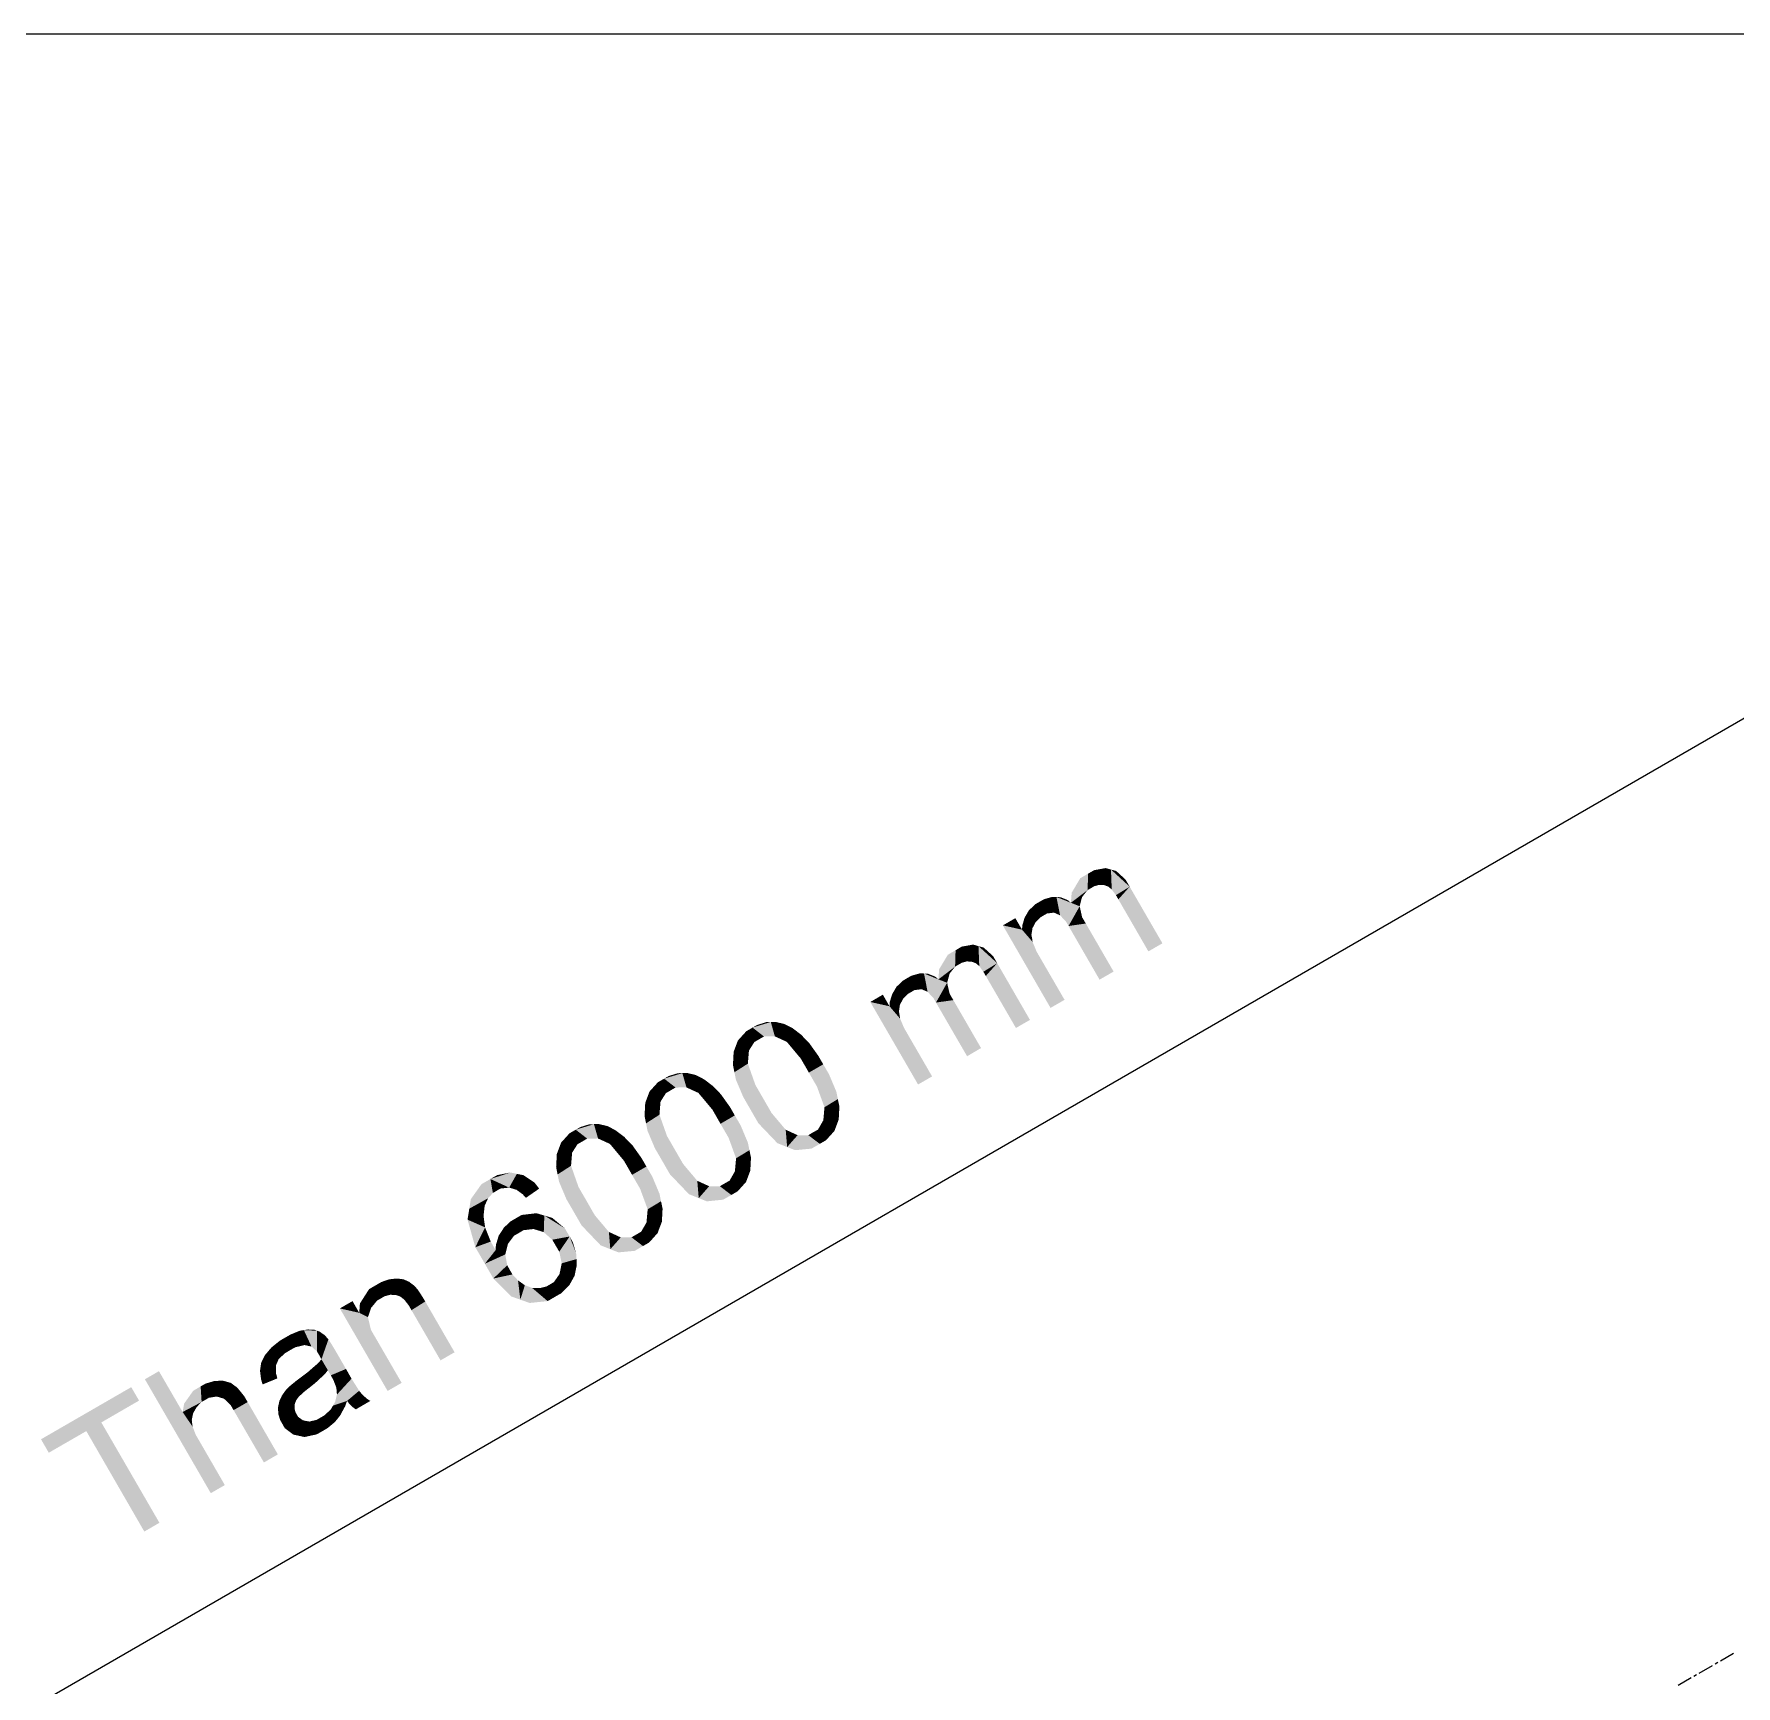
# Model space of a CAD drawing. Header units: millimetres. Extents: x 2 to 579, y 1 to 405.
# Drawn here: x 172.63 to 190.09, y 136.25 to 153.2 of the extents above; entities that cross this region are included whole.
import ezdxf

# ---------------------------------------------------------------- set-up
doc = ezdxf.new("R2010")
doc.units = ezdxf.units.MM
doc.linetypes.add('XKITLINE00', pattern=[0])
doc.layers.add('LinkedObject', color=7, linetype='Continuous', lineweight=0)

# ---------------------------------------------------------------- blocks, each defined once
blk = doc.blocks.new('*A4')
at = {"layer": 'LinkedObject'}
for points in [[(183.445, 144.587), (183.268, 144.288), (183.364, 144.54)], [(183.439, 144.418), (183.268, 144.288), (183.445, 144.587)], [(183.439, 144.418), (183.445, 144.587), (183.484, 144.444)], [(183.508, 144.623), (183.558, 144.472), (183.445, 144.587)], [(183.445, 144.587), (183.558, 144.472), (183.508, 144.458)], [(183.484, 144.444), (183.445, 144.587), (183.508, 144.458)], [(183.679, 144.629), (183.508, 144.623), (183.625, 144.644)], [(183.608, 144.47), (183.508, 144.623), (183.679, 144.629)], [(183.558, 144.472), (183.508, 144.623), (183.583, 144.471)], [(183.583, 144.471), (183.508, 144.623), (183.608, 144.47)], [(183.679, 144.629), (183.651, 144.454), (183.608, 144.47)], [(183.651, 144.454), (183.679, 144.629), (183.669, 144.439)], [(183.669, 144.439), (183.679, 144.629), (183.687, 144.424)], [(183.829, 144.526), (183.679, 144.629), (183.733, 144.614)], [(183.871, 144.453), (183.679, 144.629), (183.829, 144.526)], [(183.73, 144.366), (183.679, 144.629), (183.871, 144.453)], [(183.687, 144.424), (183.679, 144.629), (183.73, 144.366)], [(183.364, 144.54), (183.268, 144.288), (183.276, 144.391)], [(183.382, 144.346), (183.268, 144.288), (183.439, 144.418)], [(183.871, 144.453), (183.755, 144.323), (183.73, 144.366)], [(183.755, 144.323), (183.871, 144.453), (184.063, 143.789)], [(184.063, 143.789), (183.871, 144.453), (184.207, 143.872)], [(182.902, 144.273), (182.953, 144.137), (182.837, 144.21)], [(183.023, 144.178), (182.902, 144.273), (182.944, 144.297)], [(182.953, 144.137), (182.902, 144.273), (182.983, 144.155)], [(182.983, 144.155), (182.902, 144.273), (183.023, 144.178)], [(182.991, 144.324), (183.094, 144.187), (182.944, 144.297)], [(182.944, 144.297), (183.094, 144.187), (183.023, 144.178)], [(183.079, 144.349), (183.094, 144.187), (182.991, 144.324)], [(183.12, 144.347), (183.094, 144.187), (183.079, 144.349)], [(183.12, 144.347), (183.126, 144.173), (183.094, 144.187)], [(183.126, 144.173), (183.12, 144.347), (183.157, 144.159)], [(183.236, 144.315), (183.12, 144.347), (183.162, 144.345)], [(183.268, 144.288), (183.12, 144.347), (183.236, 144.315)], [(183.216, 144.098), (183.12, 144.347), (183.268, 144.288)], [(183.157, 144.159), (183.12, 144.347), (183.216, 144.098)], [(183.216, 144.098), (183.268, 144.288), (183.244, 144.05)], [(183.358, 144.252), (183.244, 144.05), (183.268, 144.288)], [(183.383, 144.14), (183.244, 144.05), (183.358, 144.252)], [(183.37, 144.299), (183.268, 144.288), (183.382, 144.346)], [(183.268, 144.288), (183.37, 144.299), (183.358, 144.252)], [(182.767, 144.012), (182.57, 144.056), (182.698, 144.13)], [(182.57, 144.056), (182.767, 144.012), (183.059, 143.209)], [(182.874, 144.028), (182.767, 144.012), (182.769, 144.054)], [(182.815, 144.173), (182.769, 144.054), (182.793, 144.135)], [(182.906, 144.089), (182.769, 144.054), (182.815, 144.173)], [(182.89, 144.058), (182.769, 144.054), (182.906, 144.089)], [(182.874, 144.028), (182.769, 144.054), (182.89, 144.058)], [(182.837, 144.21), (182.953, 144.137), (182.815, 144.173)], [(182.815, 144.173), (182.953, 144.137), (182.906, 144.089)], [(183.421, 144.075), (183.244, 144.05), (183.383, 144.14)], [(183.244, 144.05), (183.421, 144.075), (183.562, 143.499)], [(183.562, 143.499), (183.421, 144.075), (183.706, 143.582)], [(182.863, 143.959), (182.767, 144.012), (182.874, 144.028)], [(182.915, 143.789), (183.203, 143.292), (182.767, 144.012)], [(182.915, 143.789), (182.767, 144.012), (182.876, 143.885)], [(182.876, 143.885), (182.767, 144.012), (182.87, 143.922)], [(182.87, 143.922), (182.767, 144.012), (182.863, 143.959)], [(183.059, 143.209), (182.767, 144.012), (183.203, 143.292)], [(182.085, 143.801), (181.909, 143.502), (182.005, 143.754)], [(182.08, 143.633), (181.909, 143.502), (182.085, 143.801)], [(182.005, 143.754), (181.909, 143.502), (181.916, 143.605)], [(182.08, 143.633), (182.085, 143.801), (182.124, 143.658)], [(182.148, 143.838), (182.199, 143.686), (182.085, 143.801)], [(182.085, 143.801), (182.199, 143.686), (182.149, 143.673)], [(182.124, 143.658), (182.085, 143.801), (182.149, 143.673)], [(182.32, 143.843), (182.148, 143.838), (182.266, 143.859)], [(182.249, 143.684), (182.148, 143.838), (182.32, 143.843)], [(182.199, 143.686), (182.148, 143.838), (182.224, 143.685)], [(182.224, 143.685), (182.148, 143.838), (182.249, 143.684)], [(182.32, 143.843), (182.292, 143.668), (182.249, 143.684)], [(182.292, 143.668), (182.32, 143.843), (182.31, 143.653)], [(182.31, 143.653), (182.32, 143.843), (182.328, 143.638)], [(182.47, 143.74), (182.32, 143.843), (182.374, 143.828)], [(182.512, 143.668), (182.32, 143.843), (182.47, 143.74)], [(182.37, 143.58), (182.32, 143.843), (182.512, 143.668)], [(182.328, 143.638), (182.32, 143.843), (182.37, 143.58)], [(181.631, 143.539), (181.735, 143.401), (181.584, 143.512)], [(181.72, 143.564), (181.735, 143.401), (181.631, 143.539)], [(181.761, 143.562), (181.735, 143.401), (181.72, 143.564)], [(181.761, 143.562), (181.766, 143.388), (181.735, 143.401)], [(181.766, 143.388), (181.761, 143.562), (181.798, 143.374)], [(181.876, 143.53), (181.761, 143.562), (181.802, 143.56)], [(181.909, 143.502), (181.761, 143.562), (181.876, 143.53)], [(181.857, 143.312), (181.761, 143.562), (181.909, 143.502)], [(181.798, 143.374), (181.761, 143.562), (181.857, 143.312)], [(182.023, 143.56), (181.909, 143.502), (182.08, 143.633)], [(182.011, 143.513), (181.909, 143.502), (182.023, 143.56)], [(182.512, 143.668), (182.395, 143.537), (182.37, 143.58)], [(182.395, 143.537), (182.512, 143.668), (182.704, 143.003)], [(182.704, 143.003), (182.512, 143.668), (182.848, 143.086)], [(181.456, 143.387), (181.409, 143.268), (181.434, 143.349)], [(181.547, 143.303), (181.409, 143.268), (181.456, 143.387)], [(181.478, 143.425), (181.594, 143.352), (181.456, 143.387)], [(181.456, 143.387), (181.594, 143.352), (181.547, 143.303)], [(181.542, 143.487), (181.594, 143.352), (181.478, 143.425)], [(181.664, 143.392), (181.542, 143.487), (181.584, 143.512)], [(181.594, 143.352), (181.542, 143.487), (181.624, 143.369)], [(181.624, 143.369), (181.542, 143.487), (181.664, 143.392)], [(181.584, 143.512), (181.735, 143.401), (181.664, 143.392)], [(181.857, 143.312), (181.909, 143.502), (181.884, 143.264)], [(181.998, 143.467), (181.884, 143.264), (181.909, 143.502)], [(182.024, 143.354), (181.884, 143.264), (181.998, 143.467)], [(182.062, 143.289), (181.884, 143.264), (182.024, 143.354)], [(181.909, 143.502), (182.011, 143.513), (181.998, 143.467)], [(181.407, 143.226), (181.21, 143.27), (181.339, 143.345)], [(181.21, 143.27), (181.407, 143.226), (181.7, 142.423)], [(181.514, 143.242), (181.407, 143.226), (181.409, 143.268)], [(181.504, 143.174), (181.407, 143.226), (181.514, 143.242)], [(181.556, 143.004), (181.844, 142.506), (181.407, 143.226)], [(181.556, 143.004), (181.407, 143.226), (181.516, 143.099)], [(181.516, 143.099), (181.407, 143.226), (181.51, 143.136)], [(181.51, 143.136), (181.407, 143.226), (181.504, 143.174)], [(181.7, 142.423), (181.407, 143.226), (181.844, 142.506)], [(181.531, 143.273), (181.409, 143.268), (181.547, 143.303)], [(181.514, 143.242), (181.409, 143.268), (181.531, 143.273)], [(181.884, 143.264), (182.062, 143.289), (182.203, 142.713)], [(182.203, 142.713), (182.062, 143.289), (182.346, 142.797)], [(180.002, 143.007), (180.02, 142.858), (179.938, 142.97)], [(180.189, 143.065), (180.002, 143.007), (180.142, 143.063)], [(180.231, 142.917), (180.002, 143.007), (180.189, 143.065)], [(180.142, 143.063), (180.002, 143.007), (180.049, 143.034)], [(180.002, 143.007), (180.119, 142.916), (180.069, 142.887)], [(180.119, 142.916), (180.002, 143.007), (180.231, 142.917)], [(180.02, 142.858), (180.002, 143.007), (180.069, 142.887)], [(180.235, 143.066), (180.292, 142.889), (180.189, 143.065)], [(180.189, 143.065), (180.292, 142.889), (180.231, 142.917)], [(180.325, 143.045), (180.292, 142.889), (180.235, 143.066)], [(180.369, 143.023), (180.292, 142.889), (180.325, 143.045)], [(180.369, 143.023), (180.353, 142.861), (180.292, 142.889)], [(180.413, 143.001), (180.353, 142.861), (180.369, 143.023)], [(180.499, 142.935), (180.353, 142.861), (180.413, 143.001)], [(179.852, 142.875), (180.02, 142.858), (179.83, 142.817)], [(179.83, 142.817), (180.02, 142.858), (179.965, 142.771)], [(179.938, 142.97), (180.02, 142.858), (179.852, 142.875)], [(180.542, 142.891), (180.353, 142.861), (180.499, 142.935)], [(180.542, 142.891), (180.497, 142.689), (180.353, 142.861)], [(180.584, 142.847), (180.497, 142.689), (180.542, 142.891)], [(180.677, 142.717), (180.497, 142.689), (180.584, 142.847)], [(179.808, 142.758), (179.96, 142.712), (179.801, 142.624)], [(179.801, 142.624), (179.96, 142.712), (179.816, 142.549)], [(179.965, 142.771), (179.808, 142.758), (179.83, 142.817)], [(179.96, 142.712), (179.808, 142.758), (179.965, 142.771)], [(179.816, 142.549), (179.96, 142.712), (179.954, 142.637)], [(180.677, 142.717), (180.58, 142.545), (180.497, 142.689)], [(180.727, 142.63), (180.58, 142.545), (180.677, 142.717)], [(179.095, 142.483), (179.113, 142.334), (179.031, 142.446)], [(179.282, 142.54), (179.095, 142.483), (179.235, 142.539)], [(179.324, 142.393), (179.095, 142.483), (179.282, 142.54)], [(179.235, 142.539), (179.095, 142.483), (179.142, 142.51)], [(179.095, 142.483), (179.212, 142.392), (179.162, 142.363)], [(179.212, 142.392), (179.095, 142.483), (179.324, 142.393)], [(179.113, 142.334), (179.095, 142.483), (179.162, 142.363)], [(179.328, 142.542), (179.385, 142.365), (179.282, 142.54)], [(179.282, 142.54), (179.385, 142.365), (179.324, 142.393)], [(179.418, 142.521), (179.385, 142.365), (179.328, 142.542)], [(179.462, 142.499), (179.385, 142.365), (179.418, 142.521)], [(179.462, 142.499), (179.446, 142.337), (179.385, 142.365)], [(179.505, 142.476), (179.446, 142.337), (179.462, 142.499)], [(179.954, 142.637), (179.907, 142.294), (179.816, 142.549)], [(179.816, 142.549), (179.907, 142.294), (179.831, 142.473)], [(180.031, 142.419), (179.907, 142.294), (179.954, 142.637)], [(180.727, 142.63), (180.663, 142.401), (180.58, 142.545)], [(180.787, 142.527), (180.663, 142.401), (180.727, 142.63)], [(180.663, 142.401), (180.787, 142.527), (180.74, 142.19)], [(180.74, 142.19), (180.787, 142.527), (180.877, 142.273)], [(180.877, 142.273), (180.787, 142.527), (180.862, 142.349)], [(178.945, 142.351), (179.113, 142.334), (178.923, 142.292)], [(178.923, 142.292), (179.113, 142.334), (179.058, 142.247)], [(179.031, 142.446), (179.113, 142.334), (178.945, 142.351)], [(179.592, 142.41), (179.446, 142.337), (179.505, 142.476)], [(179.635, 142.367), (179.446, 142.337), (179.592, 142.41)], [(179.635, 142.367), (179.59, 142.165), (179.446, 142.337)], [(179.677, 142.323), (179.59, 142.165), (179.635, 142.367)], [(179.77, 142.193), (179.59, 142.165), (179.677, 142.323)], [(179.907, 142.294), (180.031, 142.419), (179.967, 142.19)], [(179.967, 142.19), (180.031, 142.419), (180.114, 142.275)], [(178.901, 142.234), (179.053, 142.188), (178.894, 142.1)], [(178.894, 142.1), (179.053, 142.188), (178.909, 142.024)], [(179.058, 142.247), (178.901, 142.234), (178.923, 142.292)], [(179.053, 142.188), (178.901, 142.234), (179.058, 142.247)], [(178.909, 142.024), (179.053, 142.188), (179.047, 142.113)], [(179.77, 142.193), (179.673, 142.02), (179.59, 142.165)], [(179.82, 142.106), (179.673, 142.02), (179.77, 142.193)], [(180.114, 142.275), (180.062, 142.025), (179.967, 142.19)], [(180.197, 142.131), (180.062, 142.025), (180.114, 142.275)], [(180.197, 142.131), (180.357, 141.781), (180.062, 142.025)], [(180.342, 141.959), (180.357, 141.781), (180.197, 142.131)], [(180.877, 142.273), (180.734, 142.123), (180.74, 142.19)], [(180.893, 142.198), (180.734, 142.123), (180.877, 142.273)], [(180.886, 142.064), (180.734, 142.123), (180.893, 142.198)], [(178.188, 141.959), (178.206, 141.81), (178.124, 141.922)], [(178.375, 142.016), (178.188, 141.959), (178.328, 142.015)], [(178.417, 141.869), (178.188, 141.959), (178.375, 142.016)], [(178.328, 142.015), (178.188, 141.959), (178.235, 141.986)], [(178.188, 141.959), (178.305, 141.868), (178.255, 141.838)], [(178.305, 141.868), (178.188, 141.959), (178.417, 141.869)], [(178.206, 141.81), (178.188, 141.959), (178.255, 141.838)], [(178.421, 142.018), (178.478, 141.841), (178.375, 142.016)], [(178.375, 142.016), (178.478, 141.841), (178.417, 141.869)], [(178.511, 141.997), (178.478, 141.841), (178.421, 142.018)], [(178.555, 141.975), (178.478, 141.841), (178.511, 141.997)], [(178.555, 141.975), (178.539, 141.813), (178.478, 141.841)], [(178.598, 141.952), (178.539, 141.813), (178.555, 141.975)], [(179.047, 142.113), (179, 141.769), (178.909, 142.024)], [(178.909, 142.024), (179, 141.769), (178.924, 141.949)], [(179.124, 141.895), (179, 141.769), (179.047, 142.113)], [(179.82, 142.106), (179.756, 141.877), (179.673, 142.02)], [(179.88, 142.003), (179.756, 141.877), (179.82, 142.106)], [(179.756, 141.877), (179.88, 142.003), (179.833, 141.666)], [(179.833, 141.666), (179.88, 142.003), (179.97, 141.749)], [(179.97, 141.749), (179.88, 142.003), (179.955, 141.824)], [(180.062, 142.025), (180.357, 141.781), (180.257, 141.821)], [(180.357, 141.781), (180.342, 141.959), (180.403, 141.931)], [(180.673, 141.96), (180.692, 141.814), (180.623, 141.932)], [(180.864, 142.005), (180.673, 141.96), (180.728, 142.056)], [(180.842, 141.946), (180.673, 141.96), (180.864, 142.005)], [(180.756, 141.851), (180.673, 141.96), (180.842, 141.946)], [(180.692, 141.814), (180.673, 141.96), (180.756, 141.851)], [(180.734, 142.123), (180.886, 142.064), (180.728, 142.056)], [(180.728, 142.056), (180.886, 142.064), (180.864, 142.005)], [(178.038, 141.827), (178.206, 141.81), (178.016, 141.768)], [(178.016, 141.768), (178.206, 141.81), (178.151, 141.723)], [(178.124, 141.922), (178.206, 141.81), (178.038, 141.827)], [(178.685, 141.886), (178.539, 141.813), (178.598, 141.952)], [(178.728, 141.842), (178.539, 141.813), (178.685, 141.886)], [(178.728, 141.842), (178.683, 141.64), (178.539, 141.813)], [(178.77, 141.799), (178.683, 141.64), (178.728, 141.842)], [(178.863, 141.668), (178.683, 141.64), (178.77, 141.799)], [(179, 141.769), (179.124, 141.895), (179.06, 141.666)], [(179.06, 141.666), (179.124, 141.895), (179.207, 141.751)], [(180.464, 141.903), (180.357, 141.781), (180.403, 141.931)], [(180.464, 141.903), (180.692, 141.814), (180.357, 141.781)], [(180.357, 141.781), (180.692, 141.814), (180.44, 141.749)], [(180.44, 141.749), (180.692, 141.814), (180.607, 141.765)], [(180.574, 141.903), (180.692, 141.814), (180.464, 141.903)], [(180.692, 141.814), (180.574, 141.903), (180.623, 141.932)], [(177.994, 141.71), (178.146, 141.664), (177.987, 141.576)], [(177.987, 141.576), (178.146, 141.664), (178.002, 141.5)], [(178.151, 141.723), (177.994, 141.71), (178.016, 141.768)], [(178.146, 141.664), (177.994, 141.71), (178.151, 141.723)], [(178.002, 141.5), (178.146, 141.664), (178.14, 141.589)], [(178.863, 141.668), (178.766, 141.496), (178.683, 141.64)], [(178.913, 141.581), (178.766, 141.496), (178.863, 141.668)], [(179.207, 141.751), (179.155, 141.501), (179.06, 141.666)], [(179.29, 141.607), (179.155, 141.501), (179.207, 141.751)], [(179.29, 141.607), (179.45, 141.257), (179.155, 141.501)], [(179.435, 141.435), (179.45, 141.257), (179.29, 141.607)], [(179.97, 141.749), (179.827, 141.599), (179.833, 141.666)], [(179.986, 141.673), (179.827, 141.599), (179.97, 141.749)], [(179.979, 141.539), (179.827, 141.599), (179.986, 141.673)], [(177.313, 141.453), (177.096, 141.149), (177.221, 141.4)], [(177.338, 141.31), (177.096, 141.149), (177.313, 141.453)], [(177.518, 141.52), (177.313, 141.453), (177.382, 141.493)], [(177.584, 141.506), (177.313, 141.453), (177.518, 141.52)], [(177.505, 141.365), (177.313, 141.453), (177.584, 141.506)], [(177.313, 141.453), (177.415, 141.355), (177.373, 141.33)], [(177.415, 141.355), (177.313, 141.453), (177.505, 141.365)], [(177.338, 141.31), (177.313, 141.453), (177.373, 141.33)], [(177.505, 141.365), (177.584, 141.506), (177.552, 141.351)], [(177.584, 141.506), (177.581, 141.342), (177.552, 141.351)], [(177.581, 141.342), (177.584, 141.506), (177.643, 141.297)], [(177.765, 141.417), (177.584, 141.506), (177.65, 141.493)], [(177.643, 141.297), (177.584, 141.506), (177.765, 141.417)], [(178.14, 141.589), (178.093, 141.245), (178.002, 141.5)], [(178.002, 141.5), (178.093, 141.245), (178.017, 141.425)], [(178.217, 141.37), (178.093, 141.245), (178.14, 141.589)], [(178.913, 141.581), (178.849, 141.352), (178.766, 141.496)], [(178.973, 141.479), (178.849, 141.352), (178.913, 141.581)], [(178.849, 141.352), (178.973, 141.479), (178.926, 141.142)], [(178.926, 141.142), (178.973, 141.479), (179.063, 141.225)], [(179.063, 141.225), (178.973, 141.479), (179.048, 141.3)], [(179.155, 141.501), (179.45, 141.257), (179.35, 141.297)], [(179.45, 141.257), (179.435, 141.435), (179.496, 141.407)], [(179.766, 141.436), (179.785, 141.289), (179.716, 141.408)], [(179.957, 141.481), (179.766, 141.436), (179.821, 141.532)], [(179.935, 141.422), (179.766, 141.436), (179.957, 141.481)], [(179.849, 141.327), (179.766, 141.436), (179.935, 141.422)], [(179.785, 141.289), (179.766, 141.436), (179.849, 141.327)], [(179.827, 141.599), (179.979, 141.539), (179.821, 141.532)], [(179.821, 141.532), (179.979, 141.539), (179.957, 141.481)], [(177.221, 141.4), (177.096, 141.149), (177.112, 141.247)], [(177.289, 141.256), (177.096, 141.149), (177.338, 141.31)], [(177.273, 141.222), (177.096, 141.149), (177.289, 141.256)], [(177.643, 141.297), (177.765, 141.417), (177.677, 141.26)], [(177.677, 141.26), (177.765, 141.417), (177.813, 141.354)], [(178.093, 141.245), (178.217, 141.37), (178.153, 141.142)], [(178.153, 141.142), (178.217, 141.37), (178.3, 141.227)], [(179.557, 141.379), (179.45, 141.257), (179.496, 141.407)], [(179.557, 141.379), (179.785, 141.289), (179.45, 141.257)], [(179.45, 141.257), (179.785, 141.289), (179.533, 141.224)], [(179.533, 141.224), (179.785, 141.289), (179.7, 141.241)], [(179.667, 141.379), (179.785, 141.289), (179.557, 141.379)], [(179.785, 141.289), (179.667, 141.379), (179.716, 141.408)], [(177.254, 141.178), (177.078, 141.036), (177.096, 141.149)], [(177.242, 141.075), (177.078, 141.036), (177.254, 141.178)], [(177.096, 141.149), (177.273, 141.222), (177.254, 141.178)], [(177.632, 141.084), (177.755, 140.94), (177.56, 141.042)], [(177.785, 141.102), (177.755, 140.94), (177.632, 141.084)], [(177.866, 141.078), (177.755, 140.94), (177.785, 141.102)], [(178.3, 141.227), (178.248, 140.977), (178.153, 141.142)], [(178.383, 141.082), (178.248, 140.977), (178.3, 141.227)], [(178.383, 141.082), (178.543, 140.733), (178.248, 140.977)], [(178.528, 140.91), (178.543, 140.733), (178.383, 141.082)], [(179.063, 141.225), (178.92, 141.075), (178.926, 141.142)], [(179.079, 141.149), (178.92, 141.075), (179.063, 141.225)], [(179.072, 141.015), (178.92, 141.075), (179.079, 141.149)], [(177.25, 141.016), (177.078, 141.036), (177.242, 141.075)], [(177.258, 140.957), (177.158, 140.753), (177.078, 141.036)], [(177.258, 140.957), (177.078, 141.036), (177.25, 141.016)], [(177.316, 140.811), (177.158, 140.753), (177.258, 140.957)], [(177.425, 140.913), (177.366, 140.723), (177.398, 140.872)], [(177.555, 140.871), (177.366, 140.723), (177.425, 140.913)], [(177.451, 140.954), (177.604, 140.899), (177.425, 140.913)], [(177.425, 140.913), (177.604, 140.899), (177.555, 140.871)], [(177.519, 141.018), (177.604, 140.899), (177.451, 140.954)], [(177.653, 140.928), (177.519, 141.018), (177.56, 141.042)], [(177.604, 140.899), (177.519, 141.018), (177.653, 140.928)], [(177.56, 141.042), (177.755, 140.94), (177.653, 140.928)], [(177.755, 140.94), (177.866, 141.078), (177.808, 140.924)], [(177.866, 141.078), (177.86, 140.907), (177.808, 140.924)], [(177.86, 140.907), (177.866, 141.078), (177.947, 140.83)], [(178.076, 140.947), (177.866, 141.078), (177.947, 141.054)], [(178.125, 140.863), (177.866, 141.078), (178.076, 140.947)], [(177.947, 140.83), (177.866, 141.078), (178.125, 140.863)], [(178.248, 140.977), (178.543, 140.733), (178.443, 140.773)], [(178.543, 140.733), (178.528, 140.91), (178.589, 140.882)], [(178.859, 140.912), (178.878, 140.765), (178.809, 140.883)], [(179.05, 140.957), (178.859, 140.912), (178.914, 141.007)], [(179.028, 140.898), (178.859, 140.912), (179.05, 140.957)], [(178.942, 140.802), (178.859, 140.912), (179.028, 140.898)], [(178.878, 140.765), (178.859, 140.912), (178.942, 140.802)], [(178.92, 141.075), (179.072, 141.015), (178.914, 141.007)], [(178.914, 141.007), (179.072, 141.015), (179.05, 140.957)], [(177.316, 140.811), (177.256, 140.584), (177.158, 140.753)], [(177.366, 140.723), (177.256, 140.584), (177.316, 140.811)], [(177.398, 140.872), (177.366, 140.723), (177.369, 140.777)], [(177.493, 140.788), (177.366, 140.723), (177.555, 140.871)], [(177.479, 140.734), (177.366, 140.723), (177.493, 140.788)], [(177.366, 140.723), (177.479, 140.734), (177.465, 140.679)], [(177.947, 140.83), (178.125, 140.863), (177.982, 140.77)], [(178.125, 140.863), (178.019, 140.707), (177.982, 140.77)], [(178.019, 140.707), (178.125, 140.863), (178.044, 140.588)], [(178.044, 140.588), (178.125, 140.863), (178.196, 140.631)], [(178.192, 140.692), (178.125, 140.863), (178.157, 140.808)], [(178.196, 140.631), (178.125, 140.863), (178.192, 140.692)], [(178.65, 140.854), (178.543, 140.733), (178.589, 140.882)], [(178.65, 140.854), (178.878, 140.765), (178.543, 140.733)], [(178.543, 140.733), (178.878, 140.765), (178.626, 140.7)], [(178.626, 140.7), (178.878, 140.765), (178.793, 140.716)], [(178.76, 140.855), (178.878, 140.765), (178.65, 140.854)], [(178.878, 140.765), (178.76, 140.855), (178.809, 140.883)], [(177.256, 140.584), (177.366, 140.723), (177.465, 140.679)], [(177.465, 140.679), (177.343, 140.432), (177.256, 140.584)], [(177.485, 140.568), (177.343, 140.432), (177.465, 140.679)], [(177.343, 140.432), (177.485, 140.568), (177.517, 140.511)], [(178.196, 140.631), (178.033, 140.532), (178.044, 140.588)], [(178.199, 140.57), (178.033, 140.532), (178.196, 140.631)], [(178.176, 140.46), (178.033, 140.532), (178.199, 140.57)], [(176.194, 140.396), (176.283, 140.265), (176.156, 140.374)], [(176.272, 140.423), (176.283, 140.265), (176.194, 140.396)], [(176.312, 140.428), (176.283, 140.265), (176.272, 140.423)], [(176.283, 140.265), (176.312, 140.428), (176.312, 140.264)], [(176.421, 140.424), (176.312, 140.428), (176.352, 140.432)], [(176.312, 140.428), (176.34, 140.264), (176.312, 140.264)], [(176.45, 140.411), (176.312, 140.428), (176.421, 140.424)], [(176.39, 140.246), (176.312, 140.428), (176.45, 140.411)], [(176.34, 140.264), (176.312, 140.428), (176.39, 140.246)], [(176.45, 140.411), (176.411, 140.229), (176.39, 140.246)], [(176.479, 140.398), (176.411, 140.229), (176.45, 140.411)], [(176.531, 140.358), (176.411, 140.229), (176.479, 140.398)], [(177.539, 140.474), (177.343, 140.432), (177.517, 140.511)], [(177.539, 140.474), (177.62, 140.215), (177.343, 140.432)], [(177.343, 140.432), (177.62, 140.215), (177.525, 140.248)], [(177.596, 140.412), (177.62, 140.215), (177.539, 140.474)], [(177.631, 140.388), (177.62, 140.215), (177.596, 140.412)], [(177.62, 140.215), (177.631, 140.388), (177.666, 140.363)], [(177.964, 140.395), (177.989, 140.252), (177.918, 140.368)], [(178.149, 140.411), (177.964, 140.395), (178.021, 140.477)], [(178.122, 140.362), (177.964, 140.395), (178.149, 140.411)], [(178.042, 140.282), (177.964, 140.395), (178.122, 140.362)], [(177.989, 140.252), (177.964, 140.395), (178.042, 140.282)], [(178.033, 140.532), (178.176, 140.46), (178.021, 140.477)], [(178.021, 140.477), (178.176, 140.46), (178.149, 140.411)], [(176.156, 140.374), (175.974, 140.176), (176.068, 140.323)], [(176.151, 140.206), (175.974, 140.176), (176.156, 140.374)], [(176.151, 140.206), (176.156, 140.374), (176.197, 140.232)], [(176.156, 140.374), (176.283, 140.265), (176.225, 140.249)], [(176.197, 140.232), (176.156, 140.374), (176.225, 140.249)], [(176.411, 140.229), (176.531, 140.358), (176.432, 140.212)], [(176.432, 140.212), (176.531, 140.358), (176.556, 140.331)], [(176.556, 140.331), (176.478, 140.151), (176.432, 140.212)], [(176.571, 140.313), (176.478, 140.151), (176.556, 140.331)], [(176.615, 140.245), (176.478, 140.151), (176.571, 140.313)], [(176.615, 140.245), (176.503, 140.107), (176.478, 140.151)], [(176.644, 140.196), (176.503, 140.107), (176.615, 140.245)], [(177.666, 140.363), (177.9, 140.2), (177.62, 140.215)], [(177.62, 140.215), (177.9, 140.2), (177.715, 140.181)], [(177.74, 140.336), (177.9, 140.2), (177.666, 140.363)], [(177.779, 140.335), (177.9, 140.2), (177.74, 140.336)], [(177.817, 140.333), (177.9, 140.2), (177.779, 140.335)], [(177.887, 140.35), (177.989, 140.252), (177.817, 140.333)], [(177.817, 140.333), (177.989, 140.252), (177.9, 140.2)], [(177.989, 140.252), (177.887, 140.35), (177.918, 140.368)], [(175.967, 140.08), (175.768, 140.125), (175.898, 140.2)], [(175.768, 140.125), (176.134, 139.824), (176.258, 139.278)], [(176.134, 139.824), (175.768, 140.125), (176.087, 139.905)], [(176.056, 140.035), (175.768, 140.125), (175.967, 140.08)], [(176.087, 139.905), (175.768, 140.125), (176.056, 140.035)], [(175.974, 140.176), (176.089, 140.131), (175.967, 140.08)], [(175.967, 140.08), (176.089, 140.131), (176.056, 140.035)], [(176.089, 140.131), (175.974, 140.176), (176.151, 140.206)], [(176.503, 140.107), (176.644, 140.196), (176.801, 139.592)], [(176.801, 139.592), (176.644, 140.196), (176.945, 139.675)], [(175.399, 139.902), (175.208, 139.826), (175.357, 139.896)], [(175.405, 139.749), (175.208, 139.826), (175.399, 139.902)], [(175.357, 139.896), (175.208, 139.826), (175.262, 139.857)], [(175.508, 139.906), (175.399, 139.902), (175.44, 139.909)], [(175.535, 139.896), (175.399, 139.902), (175.508, 139.906)], [(175.405, 139.749), (175.399, 139.902), (175.447, 139.74)], [(175.447, 139.74), (175.399, 139.902), (175.477, 139.734)], [(175.399, 139.902), (175.533, 139.684), (175.477, 139.734)], [(175.535, 139.896), (175.533, 139.684), (175.399, 139.902)], [(175.562, 139.886), (175.533, 139.684), (175.535, 139.896)], [(175.613, 139.85), (175.533, 139.684), (175.562, 139.886)], [(175.033, 139.685), (175.14, 139.605), (175, 139.646)], [(175.153, 139.794), (175.033, 139.685), (175.066, 139.724)], [(175.205, 139.665), (175.033, 139.685), (175.153, 139.794)], [(175.14, 139.605), (175.033, 139.685), (175.205, 139.665)], [(175.208, 139.826), (175.31, 139.726), (175.153, 139.794)], [(175.205, 139.665), (175.153, 139.794), (175.255, 139.695)], [(175.255, 139.695), (175.153, 139.794), (175.31, 139.726)], [(175.31, 139.726), (175.208, 139.826), (175.405, 139.749)], [(175.636, 139.824), (175.533, 139.684), (175.613, 139.85)], [(175.533, 139.684), (175.636, 139.824), (175.651, 139.808)], [(175.533, 139.684), (175.651, 139.808), (175.559, 139.641)], [(175.559, 139.641), (175.651, 139.808), (175.561, 139.637)], [(175.561, 139.637), (175.651, 139.808), (175.571, 139.618)], [(175.571, 139.618), (175.651, 139.808), (175.579, 139.603)], [(175.579, 139.603), (175.651, 139.808), (175.645, 139.491)], [(175.692, 139.743), (175.645, 139.491), (175.651, 139.808)], [(175.72, 139.696), (175.645, 139.491), (175.692, 139.743)], [(175.72, 139.696), (175.675, 139.438), (175.645, 139.491)], [(175.831, 139.504), (175.675, 139.438), (175.72, 139.696)], [(176.258, 139.278), (176.134, 139.824), (176.402, 139.361)], [(174.955, 139.527), (174.976, 139.345), (174.949, 139.486)], [(175.127, 139.573), (174.955, 139.527), (175.14, 139.605)], [(174.961, 139.567), (175.14, 139.605), (174.955, 139.527)], [(175.113, 139.542), (174.955, 139.527), (175.127, 139.573)], [(175.113, 139.542), (174.976, 139.345), (174.955, 139.527)], [(175, 139.646), (175.14, 139.605), (174.961, 139.567)], [(175.113, 139.459), (174.976, 139.345), (175.113, 139.542)], [(175.547, 139.565), (175.645, 139.491), (175.433, 139.466)], [(175.579, 139.603), (175.645, 139.491), (175.547, 139.565)], [(174.155, 139.062), (173.768, 139.398), (173.912, 139.481)], [(173.768, 139.398), (174.155, 139.062), (174.444, 138.229)], [(174.387, 139.352), (174.504, 139.221), (174.34, 139.325)], [(174.479, 139.38), (174.504, 139.221), (174.387, 139.352)], [(174.524, 139.382), (174.504, 139.221), (174.479, 139.38)], [(174.524, 139.382), (174.541, 139.21), (174.504, 139.221)], [(174.57, 139.383), (174.541, 139.21), (174.524, 139.382)], [(174.541, 139.21), (174.57, 139.383), (174.579, 139.199)], [(174.683, 139.336), (174.57, 139.383), (174.649, 139.361)], [(174.579, 139.199), (174.57, 139.383), (174.683, 139.336)], [(174.683, 139.336), (174.647, 139.134), (174.579, 139.199)], [(174.716, 139.312), (174.647, 139.134), (174.683, 139.336)], [(174.949, 139.486), (174.976, 139.345), (174.96, 139.395)], [(174.976, 139.345), (175.113, 139.459), (175.127, 139.407)], [(175.313, 139.376), (175.401, 139.269), (175.255, 139.328)], [(175.352, 139.406), (175.442, 139.301), (175.313, 139.376)], [(175.313, 139.376), (175.442, 139.301), (175.401, 139.269)], [(175.433, 139.466), (175.514, 139.358), (175.352, 139.406)], [(175.352, 139.406), (175.514, 139.358), (175.442, 139.301)], [(175.433, 139.466), (175.645, 139.491), (175.514, 139.358)], [(175.514, 139.358), (175.645, 139.491), (175.615, 139.452)], [(175.831, 139.504), (175.702, 139.39), (175.675, 139.438)], [(175.702, 139.39), (175.831, 139.504), (175.732, 139.312)], [(175.719, 139.164), (175.888, 139.404), (175.966, 139.28)], [(175.738, 139.241), (175.888, 139.404), (175.719, 139.164)], [(175.732, 139.312), (175.831, 139.504), (175.888, 139.404)], [(175.888, 139.404), (175.735, 139.281), (175.732, 139.312)], [(175.735, 139.281), (175.888, 139.404), (175.738, 139.241)], [(173.321, 138.955), (172.702, 138.782), (173.628, 139.317)], [(173.321, 138.955), (173.628, 139.317), (173.708, 139.179)], [(174.34, 139.325), (174.155, 139.062), (174.264, 139.28)], [(174.35, 139.165), (174.155, 139.062), (174.34, 139.325)], [(174.264, 139.28), (174.155, 139.062), (174.171, 139.149)], [(174.3, 139.114), (174.155, 139.062), (174.35, 139.165)], [(174.34, 139.325), (174.504, 139.221), (174.424, 139.208)], [(174.35, 139.165), (174.34, 139.325), (174.382, 139.183)], [(174.382, 139.183), (174.34, 139.325), (174.424, 139.208)], [(174.786, 139.226), (174.647, 139.134), (174.716, 139.312)], [(174.822, 139.164), (174.647, 139.134), (174.786, 139.226)], [(174.647, 139.134), (174.822, 139.164), (174.678, 139.081)], [(174.678, 139.081), (174.822, 139.164), (174.989, 138.544)], [(174.989, 138.544), (174.822, 139.164), (175.132, 138.627)], [(175.148, 139.175), (175.304, 139.121), (175.134, 139.112)], [(175.305, 139.142), (175.148, 139.175), (175.162, 139.204)], [(175.304, 139.121), (175.148, 139.175), (175.305, 139.142)], [(175.175, 139.233), (175.32, 139.182), (175.162, 139.204)], [(175.162, 139.204), (175.32, 139.182), (175.305, 139.142)], [(175.213, 139.286), (175.32, 139.182), (175.175, 139.233)], [(175.237, 139.311), (175.32, 139.182), (175.213, 139.286)], [(175.255, 139.328), (175.347, 139.219), (175.237, 139.311)], [(175.32, 139.182), (175.237, 139.311), (175.333, 139.2)], [(175.333, 139.2), (175.237, 139.311), (175.347, 139.219)], [(175.255, 139.328), (175.401, 139.269), (175.347, 139.219)], [(175.842, 139.176), (175.676, 139.09), (175.697, 139.127)], [(175.822, 139.12), (175.676, 139.09), (175.842, 139.176)], [(175.966, 139.28), (175.842, 139.176), (175.697, 139.127)], [(175.719, 139.164), (175.966, 139.28), (175.697, 139.127)], [(175.842, 139.176), (175.966, 139.28), (175.863, 139.148)], [(175.863, 139.148), (175.966, 139.28), (175.986, 139.256)], [(175.986, 139.256), (175.908, 139.105), (175.863, 139.148)], [(176.006, 139.233), (175.908, 139.105), (175.986, 139.256)], [(176.006, 139.233), (175.932, 139.089), (175.908, 139.105)], [(176.054, 139.192), (175.932, 139.089), (176.006, 139.233)], [(175.932, 139.089), (176.054, 139.192), (176.081, 139.176)], [(174.281, 139.081), (174.155, 139.062), (174.3, 139.114)], [(174.263, 139.049), (174.155, 139.062), (174.281, 139.081)], [(174.155, 139.062), (174.258, 138.91), (174.291, 138.825)], [(174.258, 138.91), (174.155, 139.062), (174.253, 138.946)], [(174.253, 138.946), (174.155, 139.062), (174.249, 138.981)], [(174.249, 138.981), (174.155, 139.062), (174.263, 139.049)], [(174.444, 138.229), (174.155, 139.062), (174.291, 138.825)], [(175.134, 139.112), (175.304, 139.121), (175.135, 139.079)], [(175.135, 139.079), (175.304, 139.121), (175.303, 139.1)], [(175.303, 139.1), (175.173, 138.949), (175.135, 139.079)], [(175.135, 139.079), (175.173, 138.949), (175.136, 139.045)], [(175.136, 139.045), (175.173, 138.949), (175.155, 138.98)], [(175.313, 139.06), (175.173, 138.949), (175.303, 139.1)], [(175.173, 138.949), (175.313, 139.06), (175.323, 139.041)], [(175.34, 139.012), (175.173, 138.949), (175.323, 139.041)], [(175.173, 138.949), (175.34, 139.012), (175.203, 138.896)], [(175.203, 138.896), (175.34, 139.012), (175.291, 138.83)], [(175.291, 138.83), (175.34, 139.012), (175.348, 138.818)], [(175.348, 138.818), (175.34, 139.012), (175.389, 138.977)], [(175.571, 139.005), (175.644, 138.898), (175.529, 138.981)], [(175.612, 139.029), (175.644, 138.898), (175.571, 139.005)], [(175.744, 138.992), (175.612, 139.029), (175.676, 139.09)], [(175.715, 138.957), (175.612, 139.029), (175.744, 138.992)], [(175.644, 138.898), (175.612, 139.029), (175.715, 138.957)], [(175.772, 139.028), (175.676, 139.09), (175.822, 139.12)], [(175.744, 138.992), (175.676, 139.09), (175.772, 139.028)], [(173.321, 138.955), (173.167, 138.866), (172.702, 138.782)], [(172.702, 138.782), (173.167, 138.866), (172.782, 138.644)], [(173.167, 138.866), (173.321, 138.955), (173.762, 137.835)], [(173.762, 137.835), (173.321, 138.955), (173.917, 137.925)], [(174.32, 138.776), (174.444, 138.229), (174.291, 138.825)], [(175.389, 138.977), (175.405, 138.805), (175.348, 138.818)], [(175.422, 138.97), (175.405, 138.805), (175.389, 138.977)], [(175.455, 138.964), (175.405, 138.805), (175.422, 138.97)], [(175.405, 138.805), (175.455, 138.964), (175.532, 138.833)], [(175.602, 138.873), (175.455, 138.964), (175.529, 138.981)], [(175.532, 138.833), (175.455, 138.964), (175.602, 138.873)], [(175.529, 138.981), (175.644, 138.898), (175.602, 138.873)], [(174.444, 138.229), (174.32, 138.776), (174.588, 138.312)]]:
    blk.add_hatch(color=7, dxfattribs=at).paths.add_polyline_path(points, flags=17)
at = {"layer": 'LinkedObject', "color": 2, "linetype": 'XKITLINE00', "lineweight": 0}
blk.add_line((135.694, 153.204), (219.846, 153.204), dxfattribs=at)
at = {"layer": 'LinkedObject', "color": 6, "linetype": 'XKITLINE00', "lineweight": 0}
blk.add_line((151.56, 123.867), (192.953, 147.791), dxfattribs=at)
at = {"layer": 'LinkedObject', "color": 9, "linetype": 'XKITLINE00', "lineweight": 0}
for p, q in [((189.931, 136.508), (190.066, 136.587)), ((189.66, 136.352), (189.687, 136.368)), ((189.714, 136.383), (189.85, 136.461)), ((189.877, 136.477), (189.904, 136.493)), ((189.498, 136.258), (189.633, 136.336))]:
    blk.add_line(p, q, dxfattribs=at)

msp = doc.modelspace()

# ---------------------------------------------------------------- block references
at = {"lineweight": 0}
msp.add_blockref('*A4', (0, 0), dxfattribs=at)

doc.saveas('drawing.dxf')
